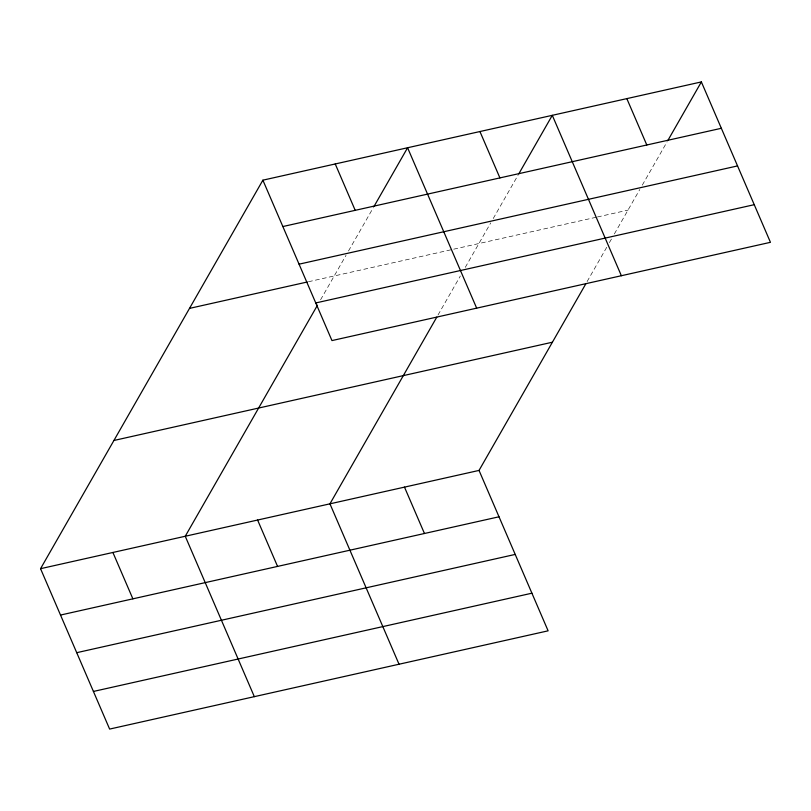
<?xml version="1.0" encoding="UTF-8"?>
<svg xmlns="http://www.w3.org/2000/svg" width="811" height="811" viewBox="0 0 811 811"><rect width="100%" height="100%" fill="white"/><g stroke="black" fill="none" stroke-linecap="round" stroke-linejoin="round"><path stroke-width="0.61" stroke-dasharray="4.05 3.04" d="M320.588 299.776L346.033 255.313M348.517 250.964L373.384 207.504M438.021 314.992L460.324 276.014M465.281 267.356L490.726 222.893M493.22 218.544L518.087 175.085M587.103 281.579L606.932 246.939M609.406 242.611L611.889 238.272M614.363 233.943L639.808 189.48M642.302 185.131L667.169 141.672M308.464 281.731L596.227 217.247M597.454 216.973L627.998 210.12"/><path stroke-width="1.22" d="M585.866 283.749L479.037 470.421L548.114 630.826L109.627 729.079L40.55 568.683L262.886 180.174L701.373 81.921L770.45 242.317L331.963 340.579L262.886 180.174M317.486 305.189L185.253 536.253L254.33 696.659M374.013 206.42L407.588 147.754L476.665 308.15M436.784 317.152L329.945 503.824L399.032 664.229M518.705 174L552.291 115.324L621.368 275.73M667.798 140.587L701.373 81.921M282.857 226.543L721.344 128.29M299.066 264.173L737.544 165.92M189.521 308.383L307.237 282.005M315.763 302.949L754.24 204.686M113.925 440.474L552.403 342.212M40.55 568.683L479.037 470.421M60.521 615.052L498.998 516.789M76.731 652.683L515.208 554.42M93.427 691.448L531.904 593.196M626.832 98.628L646.803 144.997M479.94 131.544L499.911 177.913M335.237 163.964L355.208 210.333M404.486 487.127L424.457 533.496M257.594 520.044L277.565 566.413M112.901 552.463L132.872 598.832"/></g></svg>
